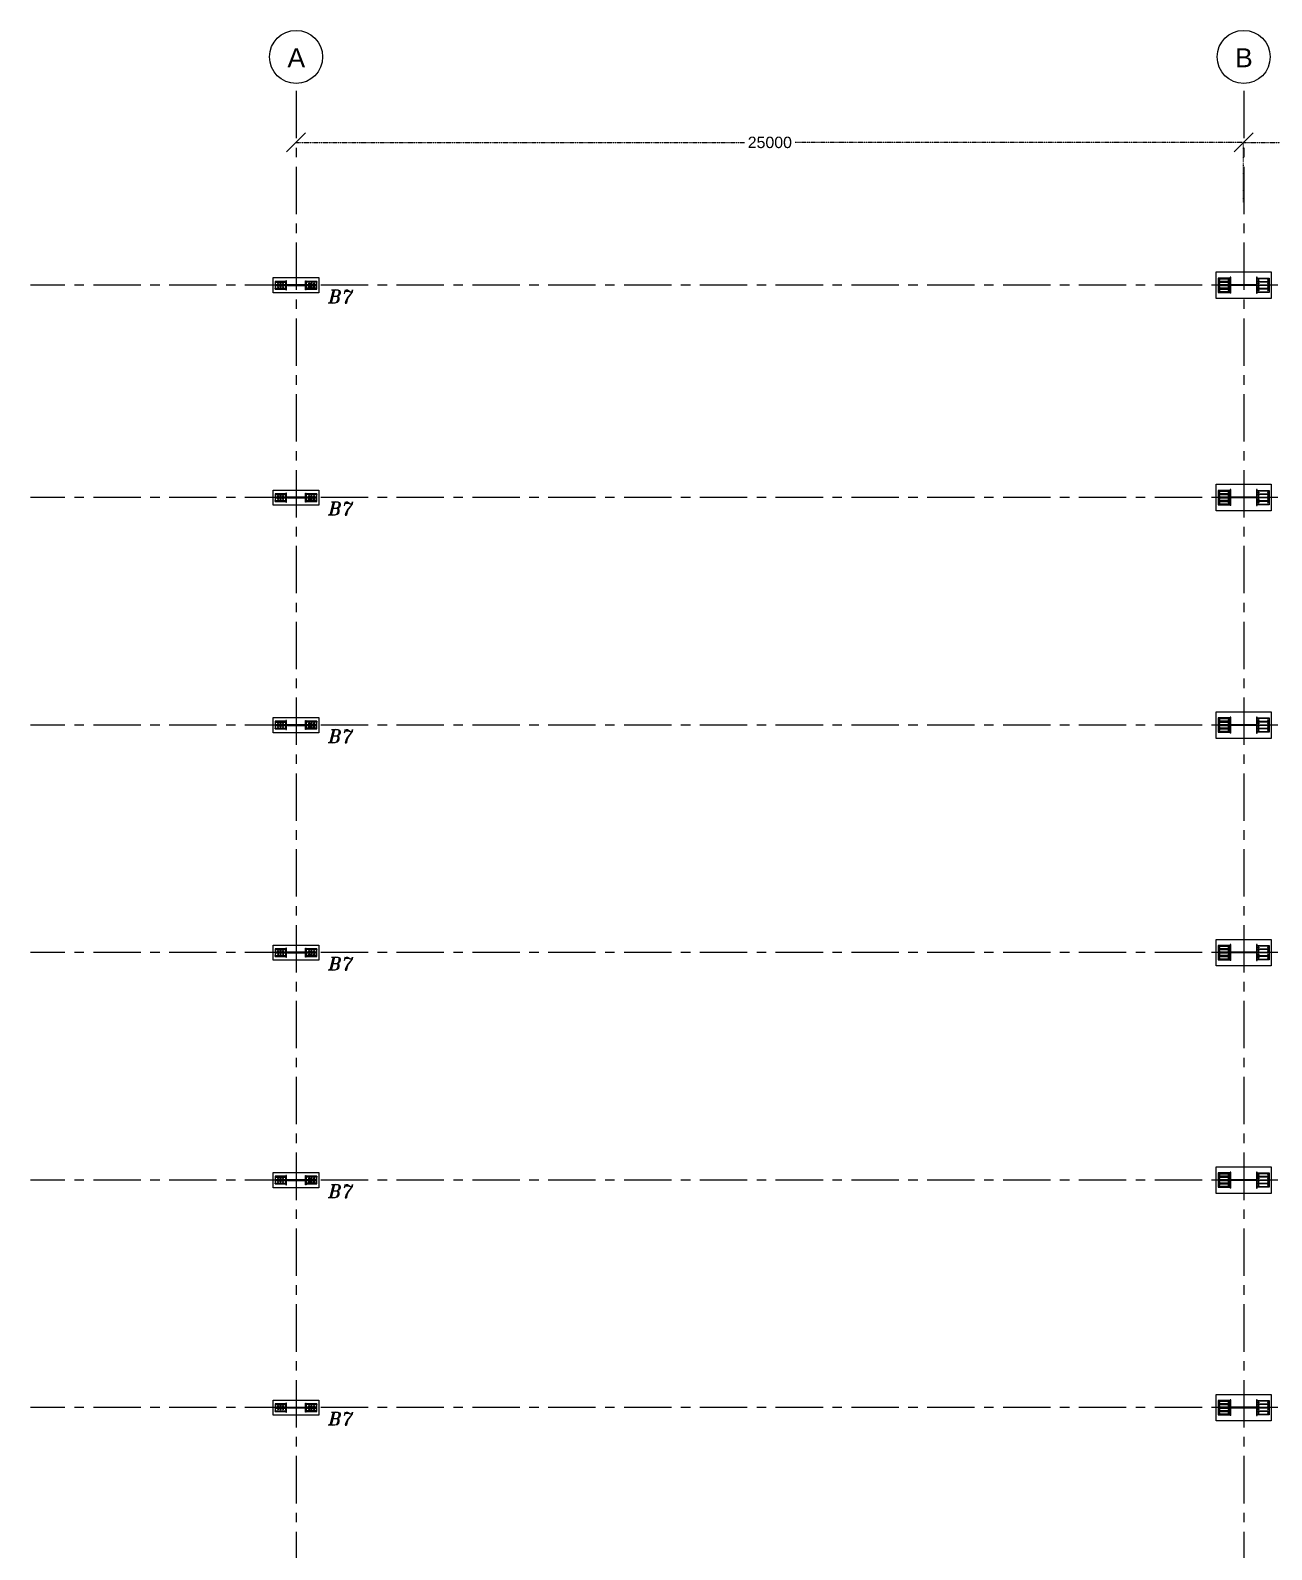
# Model space of a CAD drawing. Header units: inches. Extents: x -15 to 1885144, y -42615 to 866270.
# Drawn here: x 1628025 to 1660772, y 510259 to 550325 of the extents above; entities that cross this region are included whole.
import ezdxf

# ---------------------------------------------------------------- set-up
doc = ezdxf.new("R2010")
doc.units = ezdxf.units.IN
doc.header["$LTSCALE"] = 100
doc.header["$MEASUREMENT"] = 0
for name, pattern in [('CENTER', [2, 1.25, -0.25, 0.25, -0.25]), ('dash line', [30, 12, -18]), ('PHANTOM2', [1.25, 0.625, -0.125, 0.125, -0.125, 0.125, -0.125])]:
    doc.linetypes.add(name, pattern=pattern)
for name, color, linetype in [('axis', 8, 'PHANTOM2'), ('bolt', 1, 'Continuous'), ('bracing', 6, 'Continuous'), ('columns', 2, 'Continuous'), ('dimensions', 10, 'PHANTOM2'), ('text', 3, 'Continuous')]:
    doc.layers.add(name, color=color, linetype=linetype)
doc.styles.get("Standard").update_dxf_attribs({"font": 'arial.ttf'})
doc.styles.add('TEXT-3', font='ITALICT.shx', dxfattribs={"height": 350})
doc.dimstyles.new('Dim_1', dxfattribs={"dimtxt": 300, "dimasz": 500, "dimexe": 0.0625, "dimexo": 0.0625, "dimgap": 100, "dimtad": 0, "dimtih": 1, "dimtoh": 1, "dimdec": 0, "dimzin": 0, "dimdsep": 46, "dimtxsty": 'Standard', "dimblk": 'OBLIQUE', "dimcen": 0.09, "dimclrd": 256, "dimclre": 256, "dimclrt": 256, "dimadec": 0, "dimazin": 0, "dimtm": 1e-09, "dimtfac": 1, "dimtdec": 0, "dimtofl": 0, "dimtmove": 0, "dimatfit": 3, "dimfxl": 1, "dimtfillclr": 256, "dimtolj": 1, "dimtzin": 0, "dimlwe": -1, "dimarcsym": 0})

# ---------------------------------------------------------------- blocks, each defined once
blk = doc.blocks.new('*U892')
at = {"layer": 'axis', "ltscale": 0.01}
blk.add_line((0, 7.5), (0, -7.5), dxfattribs=at)
at = {"layer": 'columns'}
for p, q in [((-600, 200), (600, 200)), ((-600, -200), (-600, 200)), ((-270, 100), (-550, 100)), ((-550, 100), (-550, 80)), ((-550, 80), (-270, 80)), ((-550, 80), (-550, 10)), ((-270, 10), (-550, 10)), ((-550, -10), (-550, 10)), ((-250, 120), (-270, 120)), ((-270, 120), (-270, -120)), ((-250, -120), (-250, 120)), ((250, 7.5), (-250, 7.5)), ((250, -120), (250, 120)), ((250, 120), (270, 120)), ((270, 120), (270, -120)), ((270, 100), (550, 100)), ((550, 80), (270, 80)), ((270, 10), (550, 10)), ((550, 100), (550, 80)), ((550, 10), (550, 80)), ((550, -10), (550, 10)), ((600, 200), (600, -200)), ((600, -200), (-600, -200)), ((-270, -10), (-550, -10)), ((-550, -10), (-550, -80)), ((-550, -100), (-550, -80)), ((-550, -80), (-270, -80)), ((-270, -100), (-550, -100)), ((-270, -120), (-250, -120)), ((250, -7.5), (-250, -7.5)), ((270, -120), (250, -120)), ((270, -10), (550, -10)), ((550, -80), (270, -80)), ((270, -100), (550, -100)), ((550, -80), (550, -10)), ((550, -100), (550, -80))]:
    blk.add_line(p, q, dxfattribs=at)
at = {"layer": 'columns', "ltscale": 10}
for p, q in [((-550, 100), (-290, 100)), ((-550, 80), (-290, 80)), ((-550, 10), (-290, 10)), ((-270, 30), (-270, 60)), ((-250, 17.5), (-250, 120)), ((-230, 7.5), (230, 7.5)), ((250, 17.5), (250, 120)), ((270, 30), (270, 60)), ((550, 100), (290, 100)), ((550, 80), (290, 80)), ((550, 10), (290, 10)), ((-550, -10), (-290, -10)), ((-550, -80), (-290, -80)), ((-550, -100), (-290, -100)), ((-270, -60), (-270, -30)), ((-250, -120), (-250, -17.5)), ((-230, -7.5), (230, -7.5)), ((250, -120), (250, -17.5)), ((270, -60), (270, -30)), ((550, -10), (290, -10)), ((550, -80), (290, -80)), ((550, -100), (290, -100))]:
    blk.add_line(p, q, dxfattribs=at)
at = {"layer": 'columns'}
for centre in [(-476, 45), (-410, 45), (-344, 45), (344, 45), (410, 45), (476, 45), (-476, -45), (-410, -45), (-344, -45), (344, -45), (410, -45), (476, -45)]:
    blk.add_circle(centre, 11, dxfattribs=at)
blk = doc.blocks.new('*U893')
at = {"layer": 'axis', "color": 0, "linetype": 'ByBlock', "lineweight": -2, "transparency": 16777216}
for p in [(0, 60000), (0, 54000), (0, 48000), (0, 42000), (0, 36000)]:
    blk.add_blockref('*U892', p, dxfattribs=at)
blk = doc.blocks.new('*U896')
at = {"layer": 'bolt'}
for centre in [(-124.5, 0), (124.5, 0)]:
    blk.add_circle(centre, 11, dxfattribs=at)
blk = doc.blocks.new('*U897')
at = {"layer": 'columns', "color": 0, "linetype": 'ByBlock', "lineweight": -2, "transparency": 16777216}
for p in [(0, 0), (1035, 0), (0, -90), (0, -180), (0, -270), (1035, -90), (1035, -180), (1035, -270)]:
    blk.add_blockref('*U896', p, dxfattribs=at)
blk = doc.blocks.new('*U911')
at = {"layer": 'bolt'}
for centre in [(-124.5, 0), (124.5, 0)]:
    blk.add_circle(centre, 11, dxfattribs=at)
blk = doc.blocks.new('*U912')
at = {"layer": 'columns', "color": 0, "linetype": 'ByBlock', "lineweight": -2, "transparency": 16777216}
for p in [(0, 0), (1035, 0), (0, -90), (0, -180), (0, -270), (1035, -90), (1035, -180), (1035, -270)]:
    blk.add_blockref('*U911', p, dxfattribs=at)
blk = doc.blocks.new('*U913')
at = {"layer": 'bolt'}
for centre in [(-124.5, 0), (124.5, 0)]:
    blk.add_circle(centre, 11, dxfattribs=at)
blk = doc.blocks.new('*U914')
at = {"layer": 'columns', "color": 0, "linetype": 'ByBlock', "lineweight": -2, "transparency": 16777216}
for p in [(0, 0), (1035, 0), (0, -90), (0, -180), (0, -270), (1035, -90), (1035, -180), (1035, -270)]:
    blk.add_blockref('*U913', p, dxfattribs=at)
blk = doc.blocks.new('*U915')
at = {"layer": 'bolt'}
for centre in [(-124.5, 0), (124.5, 0)]:
    blk.add_circle(centre, 11, dxfattribs=at)
blk = doc.blocks.new('*U916')
at = {"layer": 'columns', "color": 0, "linetype": 'ByBlock', "lineweight": -2, "transparency": 16777216}
for p in [(0, 0), (1035, 0), (0, -90), (0, -180), (0, -270), (1035, -90), (1035, -180), (1035, -270)]:
    blk.add_blockref('*U915', p, dxfattribs=at)
blk = doc.blocks.new('*U917')
at = {"layer": 'bolt'}
for centre in [(-124.5, 0), (124.5, 0)]:
    blk.add_circle(centre, 11, dxfattribs=at)
blk = doc.blocks.new('*U918')
at = {"layer": 'columns', "color": 0, "linetype": 'ByBlock', "lineweight": -2, "transparency": 16777216}
for p in [(0, 0), (1035, 0), (0, -90), (0, -180), (0, -270), (1035, -90), (1035, -180), (1035, -270)]:
    blk.add_blockref('*U917', p, dxfattribs=at)
blk = doc.blocks.new('*U919')
at = {"layer": 'bolt'}
for centre in [(-124.5, 0), (124.5, 0)]:
    blk.add_circle(centre, 11, dxfattribs=at)
blk = doc.blocks.new('*U920')
at = {"layer": 'columns', "color": 0, "linetype": 'ByBlock', "lineweight": -2, "transparency": 16777216}
for p in [(0, 0), (1035, 0), (0, -90), (0, -180), (0, -270), (1035, -90), (1035, -180), (1035, -270)]:
    blk.add_blockref('*U919', p, dxfattribs=at)
blk = doc.blocks.new('_Oblique')
at = {"color": 0, "linetype": 'ByBlock', "lineweight": -2}
blk.add_line((-0.5, -0.5), (0.5, 0.5), dxfattribs=at)
blk = doc.blocks.new('*D925')
at = {"layer": 'Defpoints', "color": 0, "ltscale": 0.01, "transparency": 16777216}
for p in [(1660034, 547369), (1660034, 545795), (1700034, 545795)]:
    blk.add_point(p, dxfattribs=at)
at = {"layer": 'dimensions', "linetype": 'dash line', "ltscale": 0.01, "transparency": 16777216}
for p, q in [((1660034, 545795), (1660034, 547369)), ((1700034, 545795), (1700034, 547369))]:
    blk.add_line(p, q, dxfattribs=at)
at = {"layer": 'dimensions', "lineweight": -2, "ltscale": 0.01, "transparency": 16777216}
for p, q in [((1660034, 547369), (1679364, 547369)), ((1700034, 547369), (1680704, 547369))]:
    blk.add_line(p, q, dxfattribs=at)
at = {"layer": 'dimensions', "lineweight": -2, "ltscale": 0.01, "transparency": 16777216, "xscale": 500, "yscale": 500, "zscale": 500, "rotation": 180}
blk.add_blockref('_Oblique', (1660034, 547369), dxfattribs=at)
at = {"layer": 'dimensions', "lineweight": -2, "ltscale": 0.01, "transparency": 16777216, "xscale": 500, "yscale": 500, "zscale": 500}
blk.add_blockref('_Oblique', (1700034, 547369), dxfattribs=at)
at = {"layer": 'dimensions', "ltscale": 0.01, "transparency": 16777216, "insert": (1680034, 547369), "char_height": 300, "attachment_point": 5}
blk.add_mtext('\\A1;40000', dxfattribs=at)
blk = doc.blocks.new('*D927')
at = {"layer": 'Defpoints', "color": 0, "ltscale": 0.01, "transparency": 16777216}
for p in [(1635034, 547369), (1635034, 547369), (1660034, 547369)]:
    blk.add_point(p, dxfattribs=at)
at = {"layer": 'dimensions', "linetype": 'dash line', "ltscale": 0.01, "transparency": 16777216}
for p, q in [((1635034, 547369), (1635034, 547369)), ((1660034, 547369), (1660034, 547369))]:
    blk.add_line(p, q, dxfattribs=at)
at = {"layer": 'dimensions', "lineweight": -2, "ltscale": 0.01, "transparency": 16777216}
for p, q in [((1635034, 547369), (1646868, 547369)), ((1660034, 547369), (1648201, 547369))]:
    blk.add_line(p, q, dxfattribs=at)
at = {"layer": 'dimensions', "lineweight": -2, "ltscale": 0.01, "transparency": 16777216, "xscale": 500, "yscale": 500, "zscale": 500, "rotation": 180}
blk.add_blockref('_Oblique', (1635034, 547369), dxfattribs=at)
at = {"layer": 'dimensions', "lineweight": -2, "ltscale": 0.01, "transparency": 16777216, "xscale": 500, "yscale": 500, "zscale": 500}
blk.add_blockref('_Oblique', (1660034, 547369), dxfattribs=at)
at = {"layer": 'dimensions', "ltscale": 0.01, "transparency": 16777216, "insert": (1647534, 547369), "char_height": 300, "attachment_point": 5}
blk.add_mtext('\\A1;25000', dxfattribs=at)
blk = doc.blocks.new('*U1034')
at = {"layer": 'text', "linetype": 'Continuous', "style": 'TEXT-3'}
blk.add_text('B7', height=350, dxfattribs=at).set_placement((-44119, -175))
blk = doc.blocks.new('*U1035')
at = {"layer": 'bracing', "color": 0, "linetype": 'ByBlock', "lineweight": -2, "transparency": 16777216}
for p in [(0, 60000), (0, 54000), (0, 48000), (0, 42000), (0, 36000)]:
    blk.add_blockref('*U1034', p, dxfattribs=at)

msp = doc.modelspace()

# ---------------------------------------------------------------- linework, layer by layer
at = {"layer": 'axis', "linetype": 'CENTER', "ltscale": 10}
for p, q in [((1635034.378, 548729.183), (1635034.378, 472103.515)), ((1660034.378, 548729.183), (1660034.378, 472103.515)), ((1734936.993, 543603.515), (1628025.176, 543603.515)), ((1635034.378, 543611.015), (1635034.378, 543596.015)), ((1734936.993, 538003.515), (1628025.176, 538003.515)), ((1734936.993, 532003.515), (1628025.176, 532003.515)), ((1734936.993, 532003.515), (1628025.176, 532003.515)), ((1734936.993, 532003.515), (1628025.176, 532003.515)), ((1734936.993, 532003.515), (1628025.176, 532003.515)), ((1734936.993, 526003.515), (1628025.176, 526003.515)), ((1734936.993, 526003.515), (1628025.176, 526003.515)), ((1734936.993, 526003.515), (1628025.176, 526003.515)), ((1734936.993, 526003.515), (1628025.176, 526003.515)), ((1734936.993, 520003.515), (1628025.176, 520003.515)), ((1734936.993, 520003.515), (1628025.176, 520003.515)), ((1734936.993, 520003.515), (1628025.176, 520003.515)), ((1734936.993, 520003.515), (1628025.176, 520003.515)), ((1734936.993, 514003.515), (1628025.176, 514003.515)), ((1734936.993, 514003.515), (1628025.176, 514003.515)), ((1734936.993, 514003.515), (1628025.176, 514003.515)), ((1734936.993, 514003.515), (1628025.176, 514003.515))]:
    msp.add_line(p, q, dxfattribs=at)
at = {"layer": 'columns'}
for p, q in [((1634434.378, 543803.515), (1635634.378, 543803.515)), ((1634434.378, 543403.515), (1634434.378, 543803.515)), ((1634764.378, 543703.515), (1634484.378, 543703.515)), ((1634484.378, 543703.515), (1634484.378, 543683.515)), ((1634784.378, 543723.515), (1634764.378, 543723.515)), ((1634764.378, 543723.515), (1634764.378, 543483.515)), ((1634784.378, 543483.515), (1634784.378, 543723.515)), ((1635284.378, 543483.515), (1635284.378, 543723.515)), ((1635284.378, 543723.515), (1635304.378, 543723.515)), ((1635304.378, 543723.515), (1635304.378, 543483.515)), ((1635304.378, 543703.515), (1635584.378, 543703.515)), ((1635584.378, 543703.515), (1635584.378, 543683.515)), ((1635634.378, 543803.515), (1635634.378, 543403.515)), ((1659309.378, 543253.515), (1659309.378, 543953.515)), ((1659309.378, 543953.515), (1660759.378, 543953.515)), ((1659674.378, 543793.515), (1659359.378, 543793.515)), ((1659359.378, 543793.515), (1659359.378, 543413.515)), ((1659694.378, 543813.515), (1659674.378, 543813.515)), ((1659674.378, 543813.515), (1659674.378, 543393.515)), ((1659674.378, 543705.515), (1659674.378, 543789.515)), ((1659674.378, 543773.515), (1659674.378, 543703.515)), ((1659694.378, 543393.515), (1659694.378, 543813.515)), ((1660394.378, 543813.515), (1660374.378, 543813.515)), ((1660374.378, 543813.515), (1660374.378, 543393.515)), ((1660394.378, 543393.515), (1660394.378, 543813.515)), ((1660394.378, 543793.515), (1660709.378, 543793.515)), ((1660709.378, 543793.515), (1660709.378, 543413.515)), ((1660759.378, 543953.515), (1660759.378, 543603.515)), ((1635634.378, 543403.515), (1634434.378, 543403.515)), ((1634484.378, 543683.515), (1634764.378, 543683.515)), ((1634484.378, 543683.515), (1634484.378, 543613.515)), ((1634764.378, 543613.515), (1634484.378, 543613.515)), ((1634484.378, 543593.515), (1634484.378, 543613.515)), ((1634764.378, 543593.515), (1634484.378, 543593.515)), ((1634484.378, 543593.515), (1634484.378, 543523.515)), ((1634484.378, 543503.515), (1634484.378, 543523.515)), ((1634484.378, 543523.515), (1634764.378, 543523.515)), ((1634764.378, 543503.515), (1634484.378, 543503.515)), ((1634764.378, 543483.515), (1634784.378, 543483.515)), ((1635284.378, 543611.015), (1634784.378, 543611.015)), ((1635284.378, 543596.015), (1634784.378, 543596.015)), ((1635304.378, 543483.515), (1635284.378, 543483.515)), ((1635584.378, 543683.515), (1635304.378, 543683.515)), ((1635304.378, 543613.515), (1635584.378, 543613.515)), ((1635304.378, 543593.515), (1635584.378, 543593.515)), ((1635584.378, 543523.515), (1635304.378, 543523.515)), ((1635304.378, 543503.515), (1635584.378, 543503.515)), ((1635584.378, 543613.515), (1635584.378, 543683.515)), ((1635584.378, 543593.515), (1635584.378, 543613.515)), ((1635584.378, 543523.515), (1635584.378, 543593.515)), ((1635584.378, 543503.515), (1635584.378, 543523.515)), ((1659359.378, 543413.515), (1659674.378, 543413.515)), ((1659694.378, 543393.515), (1659674.378, 543393.515)), ((1660374.378, 543613.515), (1659694.378, 543613.515)), ((1660374.378, 543593.515), (1659694.378, 543593.515)), ((1660374.378, 543393.515), (1660394.378, 543393.515)), ((1660709.378, 543413.515), (1660394.378, 543413.515)), ((1660759.378, 543603.515), (1660759.378, 543253.515)), ((1660759.378, 543553.515), (1660759.378, 543253.515)), ((1660759.378, 543253.515), (1659309.378, 543253.515)), ((1659309.378, 537653.515), (1659309.378, 538353.515)), ((1659309.378, 538353.515), (1660759.378, 538353.515)), ((1659674.378, 538193.515), (1659359.378, 538193.515)), ((1659359.378, 538193.515), (1659359.378, 537813.515)), ((1659694.378, 538213.515), (1659674.378, 538213.515)), ((1659674.378, 538213.515), (1659674.378, 537793.515)), ((1659674.378, 538105.515), (1659674.378, 538189.515)), ((1659674.378, 538173.515), (1659674.378, 538103.515)), ((1659694.378, 537793.515), (1659694.378, 538213.515)), ((1660394.378, 538213.515), (1660374.378, 538213.515)), ((1660374.378, 538213.515), (1660374.378, 537793.515)), ((1660394.378, 537793.515), (1660394.378, 538213.515)), ((1660394.378, 538193.515), (1660709.378, 538193.515)), ((1660709.378, 538193.515), (1660709.378, 537813.515)), ((1660759.378, 538353.515), (1660759.378, 538003.515)), ((1659359.378, 537813.515), (1659674.378, 537813.515)), ((1659694.378, 537793.515), (1659674.378, 537793.515)), ((1660374.378, 538013.515), (1659694.378, 538013.515)), ((1660374.378, 537993.515), (1659694.378, 537993.515)), ((1660374.378, 537793.515), (1660394.378, 537793.515)), ((1660709.378, 537813.515), (1660394.378, 537813.515)), ((1660759.378, 538003.515), (1660759.378, 537653.515)), ((1660759.378, 537653.515), (1659309.378, 537653.515)), ((1659309.378, 531653.515), (1659309.378, 532353.515)), ((1659309.378, 532353.515), (1660759.378, 532353.515)), ((1659674.378, 532193.515), (1659359.378, 532193.515)), ((1659359.378, 532193.515), (1659359.378, 531813.515)), ((1659694.378, 532213.515), (1659674.378, 532213.515)), ((1659674.378, 532213.515), (1659674.378, 531793.515)), ((1659674.378, 532105.515), (1659674.378, 532189.515)), ((1659674.378, 532173.515), (1659674.378, 532103.515)), ((1659694.378, 531793.515), (1659694.378, 532213.515)), ((1660394.378, 532213.515), (1660374.378, 532213.515)), ((1660374.378, 532213.515), (1660374.378, 531793.515)), ((1660394.378, 531793.515), (1660394.378, 532213.515)), ((1660394.378, 532193.515), (1660709.378, 532193.515)), ((1660709.378, 532193.515), (1660709.378, 531813.515)), ((1660759.378, 532353.515), (1660759.378, 532003.515)), ((1659359.378, 531813.515), (1659674.378, 531813.515)), ((1659694.378, 531793.515), (1659674.378, 531793.515)), ((1660374.378, 532013.515), (1659694.378, 532013.515)), ((1660374.378, 531993.515), (1659694.378, 531993.515)), ((1660374.378, 531793.515), (1660394.378, 531793.515)), ((1660709.378, 531813.515), (1660394.378, 531813.515)), ((1660759.378, 532003.515), (1660759.378, 531653.515)), ((1660759.378, 531653.515), (1659309.378, 531653.515)), ((1659309.378, 525653.515), (1659309.378, 526353.515)), ((1659309.378, 526353.515), (1660759.378, 526353.515)), ((1659674.378, 526193.515), (1659359.378, 526193.515)), ((1659359.378, 526193.515), (1659359.378, 525813.515)), ((1659694.378, 526213.515), (1659674.378, 526213.515)), ((1659674.378, 526213.515), (1659674.378, 525793.515)), ((1659674.378, 526105.515), (1659674.378, 526189.515)), ((1659674.378, 526173.515), (1659674.378, 526103.515)), ((1659694.378, 525793.515), (1659694.378, 526213.515)), ((1660394.378, 526213.515), (1660374.378, 526213.515)), ((1660374.378, 526213.515), (1660374.378, 525793.515)), ((1660394.378, 525793.515), (1660394.378, 526213.515)), ((1660394.378, 526193.515), (1660709.378, 526193.515)), ((1660709.378, 526193.515), (1660709.378, 525813.515)), ((1660759.378, 526353.515), (1660759.378, 526003.515)), ((1659359.378, 525813.515), (1659674.378, 525813.515)), ((1659694.378, 525793.515), (1659674.378, 525793.515)), ((1660374.378, 526013.515), (1659694.378, 526013.515)), ((1660374.378, 525993.515), (1659694.378, 525993.515)), ((1660374.378, 525793.515), (1660394.378, 525793.515)), ((1660709.378, 525813.515), (1660394.378, 525813.515)), ((1660759.378, 526003.515), (1660759.378, 525653.515)), ((1660759.378, 525653.515), (1659309.378, 525653.515)), ((1659309.378, 519653.515), (1659309.378, 520353.515)), ((1659309.378, 520353.515), (1660759.378, 520353.515)), ((1659674.378, 520193.515), (1659359.378, 520193.515)), ((1659359.378, 520193.515), (1659359.378, 519813.515)), ((1659694.378, 520213.515), (1659674.378, 520213.515)), ((1659674.378, 520213.515), (1659674.378, 519793.515)), ((1659674.378, 520105.515), (1659674.378, 520189.515)), ((1659674.378, 520173.515), (1659674.378, 520103.515)), ((1659694.378, 519793.515), (1659694.378, 520213.515)), ((1660394.378, 520213.515), (1660374.378, 520213.515)), ((1660374.378, 520213.515), (1660374.378, 519793.515)), ((1660394.378, 519793.515), (1660394.378, 520213.515)), ((1660394.378, 520193.515), (1660709.378, 520193.515)), ((1660709.378, 520193.515), (1660709.378, 519813.515)), ((1660759.378, 520353.515), (1660759.378, 520003.515)), ((1660759.378, 519653.515), (1659309.378, 519653.515)), ((1659359.378, 519813.515), (1659674.378, 519813.515)), ((1659694.378, 519793.515), (1659674.378, 519793.515)), ((1660374.378, 520013.515), (1659694.378, 520013.515)), ((1660374.378, 519993.515), (1659694.378, 519993.515)), ((1660374.378, 519793.515), (1660394.378, 519793.515)), ((1660709.378, 519813.515), (1660394.378, 519813.515)), ((1660759.378, 520003.515), (1660759.378, 519653.515)), ((1659309.378, 513653.515), (1659309.378, 514353.515)), ((1659309.378, 514353.515), (1660759.378, 514353.515)), ((1659674.378, 514193.515), (1659359.378, 514193.515)), ((1659359.378, 514193.515), (1659359.378, 513813.515)), ((1659694.378, 514213.515), (1659674.378, 514213.515)), ((1659674.378, 514213.515), (1659674.378, 513793.515)), ((1659674.378, 514105.515), (1659674.378, 514189.515)), ((1659674.378, 514173.515), (1659674.378, 514103.515)), ((1659694.378, 513793.515), (1659694.378, 514213.515)), ((1660394.378, 514213.515), (1660374.378, 514213.515)), ((1660374.378, 514213.515), (1660374.378, 513793.515)), ((1660394.378, 513793.515), (1660394.378, 514213.515)), ((1660394.378, 514193.515), (1660709.378, 514193.515)), ((1660709.378, 514193.515), (1660709.378, 513813.515)), ((1660759.378, 514353.515), (1660759.378, 514003.515)), ((1660759.378, 513653.515), (1659309.378, 513653.515)), ((1659359.378, 513813.515), (1659674.378, 513813.515)), ((1659694.378, 513793.515), (1659674.378, 513793.515)), ((1660374.378, 514013.515), (1659694.378, 514013.515)), ((1660374.378, 513993.515), (1659694.378, 513993.515)), ((1660374.378, 513793.515), (1660394.378, 513793.515)), ((1660709.378, 513813.515), (1660394.378, 513813.515)), ((1660759.378, 514003.515), (1660759.378, 513653.515))]:
    msp.add_line(p, q, dxfattribs=at)
at = {"layer": 'columns', "ltscale": 10}
for p, q in [((1634484.378, 543703.515), (1634744.378, 543703.515)), ((1634784.378, 543621.015), (1634784.378, 543723.515)), ((1635284.378, 543621.015), (1635284.378, 543723.515)), ((1635584.378, 543703.515), (1635324.378, 543703.515)), ((1634484.378, 543683.515), (1634744.378, 543683.515)), ((1634484.378, 543613.515), (1634744.378, 543613.515)), ((1634484.378, 543593.515), (1634744.378, 543593.515)), ((1634484.378, 543523.515), (1634744.378, 543523.515)), ((1634484.378, 543503.515), (1634744.378, 543503.515)), ((1634764.378, 543633.515), (1634764.378, 543663.515)), ((1634764.378, 543543.515), (1634764.378, 543573.515)), ((1634784.378, 543483.515), (1634784.378, 543586.015)), ((1634804.378, 543611.015), (1635264.378, 543611.015)), ((1634804.378, 543596.015), (1635264.378, 543596.015)), ((1635284.378, 543483.515), (1635284.378, 543586.015)), ((1635304.378, 543633.515), (1635304.378, 543663.515)), ((1635304.378, 543543.515), (1635304.378, 543573.515)), ((1635584.378, 543683.515), (1635324.378, 543683.515)), ((1635584.378, 543613.515), (1635324.378, 543613.515)), ((1635584.378, 543593.515), (1635324.378, 543593.515)), ((1635584.378, 543523.515), (1635324.378, 543523.515)), ((1635584.378, 543503.515), (1635324.378, 543503.515))]:
    msp.add_line(p, q, dxfattribs=at)
at = {"layer": 'columns', "linetype": 'dash line'}
for p, q in [((1659359.378, 543793.515), (1659359.378, 543773.515)), ((1659359.378, 543773.515), (1659674.378, 543773.515)), ((1659674.378, 543703.515), (1659359.378, 543703.515)), ((1659359.378, 543703.515), (1659359.378, 543683.515)), ((1660709.378, 543773.515), (1660394.378, 543773.515)), ((1660394.378, 543703.515), (1660709.378, 543703.515)), ((1660709.378, 543793.515), (1660709.378, 543773.515)), ((1660709.378, 543703.515), (1660709.378, 543683.515)), ((1659359.378, 543683.515), (1659674.378, 543683.515)), ((1659674.378, 543613.515), (1659359.378, 543613.515)), ((1659359.378, 543613.515), (1659359.378, 543593.515)), ((1659359.378, 543593.515), (1659674.378, 543593.515)), ((1659674.378, 543523.515), (1659359.378, 543523.515)), ((1659359.378, 543523.515), (1659359.378, 543503.515)), ((1659359.378, 543503.515), (1659674.378, 543503.515)), ((1659674.378, 543433.515), (1659359.378, 543433.515)), ((1659359.378, 543433.515), (1659359.378, 543413.515)), ((1660709.378, 543683.515), (1660394.378, 543683.515)), ((1660394.378, 543613.515), (1660709.378, 543613.515)), ((1660709.378, 543593.515), (1660394.378, 543593.515)), ((1660394.378, 543523.515), (1660709.378, 543523.515)), ((1660709.378, 543503.515), (1660394.378, 543503.515)), ((1660394.378, 543433.515), (1660709.378, 543433.515)), ((1660709.378, 543613.515), (1660709.378, 543593.515)), ((1660709.378, 543523.515), (1660709.378, 543503.515)), ((1660709.378, 543433.515), (1660709.378, 543413.515)), ((1659359.378, 538193.515), (1659359.378, 538173.515)), ((1659359.378, 538173.515), (1659674.378, 538173.515)), ((1659674.378, 538103.515), (1659359.378, 538103.515)), ((1659359.378, 538103.515), (1659359.378, 538083.515)), ((1659359.378, 538083.515), (1659674.378, 538083.515)), ((1660709.378, 538173.515), (1660394.378, 538173.515)), ((1660394.378, 538103.515), (1660709.378, 538103.515)), ((1660709.378, 538083.515), (1660394.378, 538083.515)), ((1660709.378, 538193.515), (1660709.378, 538173.515)), ((1660709.378, 538103.515), (1660709.378, 538083.515)), ((1659674.378, 538013.515), (1659359.378, 538013.515)), ((1659359.378, 538013.515), (1659359.378, 537993.515)), ((1659359.378, 537993.515), (1659674.378, 537993.515)), ((1659674.378, 537923.515), (1659359.378, 537923.515)), ((1659359.378, 537923.515), (1659359.378, 537903.515)), ((1659359.378, 537903.515), (1659674.378, 537903.515)), ((1659674.378, 537833.515), (1659359.378, 537833.515)), ((1659359.378, 537833.515), (1659359.378, 537813.515)), ((1660394.378, 538013.515), (1660709.378, 538013.515)), ((1660709.378, 537993.515), (1660394.378, 537993.515)), ((1660394.378, 537923.515), (1660709.378, 537923.515)), ((1660709.378, 537903.515), (1660394.378, 537903.515)), ((1660394.378, 537833.515), (1660709.378, 537833.515)), ((1660709.378, 538013.515), (1660709.378, 537993.515)), ((1660709.378, 537923.515), (1660709.378, 537903.515)), ((1660709.378, 537833.515), (1660709.378, 537813.515)), ((1659359.378, 532193.515), (1659359.378, 532173.515)), ((1659359.378, 532173.515), (1659674.378, 532173.515)), ((1659674.378, 532103.515), (1659359.378, 532103.515)), ((1659359.378, 532103.515), (1659359.378, 532083.515)), ((1659359.378, 532083.515), (1659674.378, 532083.515)), ((1660709.378, 532173.515), (1660394.378, 532173.515)), ((1660394.378, 532103.515), (1660709.378, 532103.515)), ((1660709.378, 532083.515), (1660394.378, 532083.515)), ((1660709.378, 532193.515), (1660709.378, 532173.515)), ((1660709.378, 532103.515), (1660709.378, 532083.515)), ((1659674.378, 532013.515), (1659359.378, 532013.515)), ((1659359.378, 532013.515), (1659359.378, 531993.515)), ((1659359.378, 531993.515), (1659674.378, 531993.515)), ((1659674.378, 531923.515), (1659359.378, 531923.515)), ((1659359.378, 531923.515), (1659359.378, 531903.515)), ((1659359.378, 531903.515), (1659674.378, 531903.515)), ((1659674.378, 531833.515), (1659359.378, 531833.515)), ((1659359.378, 531833.515), (1659359.378, 531813.515)), ((1660394.378, 532013.515), (1660709.378, 532013.515)), ((1660709.378, 531993.515), (1660394.378, 531993.515)), ((1660394.378, 531923.515), (1660709.378, 531923.515)), ((1660709.378, 531903.515), (1660394.378, 531903.515)), ((1660394.378, 531833.515), (1660709.378, 531833.515)), ((1660709.378, 532013.515), (1660709.378, 531993.515)), ((1660709.378, 531923.515), (1660709.378, 531903.515)), ((1660709.378, 531833.515), (1660709.378, 531813.515)), ((1659359.378, 526193.515), (1659359.378, 526173.515)), ((1659359.378, 526173.515), (1659674.378, 526173.515)), ((1659674.378, 526103.515), (1659359.378, 526103.515)), ((1659359.378, 526103.515), (1659359.378, 526083.515)), ((1659359.378, 526083.515), (1659674.378, 526083.515)), ((1660709.378, 526173.515), (1660394.378, 526173.515)), ((1660394.378, 526103.515), (1660709.378, 526103.515)), ((1660709.378, 526083.515), (1660394.378, 526083.515)), ((1660709.378, 526193.515), (1660709.378, 526173.515)), ((1660709.378, 526103.515), (1660709.378, 526083.515)), ((1659674.378, 526013.515), (1659359.378, 526013.515)), ((1659359.378, 526013.515), (1659359.378, 525993.515)), ((1659359.378, 525993.515), (1659674.378, 525993.515)), ((1659674.378, 525923.515), (1659359.378, 525923.515)), ((1659359.378, 525923.515), (1659359.378, 525903.515)), ((1659359.378, 525903.515), (1659674.378, 525903.515)), ((1659674.378, 525833.515), (1659359.378, 525833.515)), ((1659359.378, 525833.515), (1659359.378, 525813.515)), ((1660394.378, 526013.515), (1660709.378, 526013.515)), ((1660709.378, 525993.515), (1660394.378, 525993.515)), ((1660394.378, 525923.515), (1660709.378, 525923.515)), ((1660709.378, 525903.515), (1660394.378, 525903.515)), ((1660394.378, 525833.515), (1660709.378, 525833.515)), ((1660709.378, 526013.515), (1660709.378, 525993.515)), ((1660709.378, 525923.515), (1660709.378, 525903.515)), ((1660709.378, 525833.515), (1660709.378, 525813.515)), ((1659359.378, 520193.515), (1659359.378, 520173.515)), ((1659359.378, 520173.515), (1659674.378, 520173.515)), ((1659674.378, 520103.515), (1659359.378, 520103.515)), ((1659359.378, 520103.515), (1659359.378, 520083.515)), ((1659359.378, 520083.515), (1659674.378, 520083.515)), ((1660709.378, 520173.515), (1660394.378, 520173.515)), ((1660394.378, 520103.515), (1660709.378, 520103.515)), ((1660709.378, 520083.515), (1660394.378, 520083.515)), ((1660709.378, 520193.515), (1660709.378, 520173.515)), ((1660709.378, 520103.515), (1660709.378, 520083.515)), ((1659674.378, 520013.515), (1659359.378, 520013.515)), ((1659359.378, 520013.515), (1659359.378, 519993.515)), ((1659359.378, 519993.515), (1659674.378, 519993.515)), ((1659674.378, 519923.515), (1659359.378, 519923.515)), ((1659359.378, 519923.515), (1659359.378, 519903.515)), ((1659359.378, 519903.515), (1659674.378, 519903.515)), ((1659674.378, 519833.515), (1659359.378, 519833.515)), ((1659359.378, 519833.515), (1659359.378, 519813.515)), ((1660394.378, 520013.515), (1660709.378, 520013.515)), ((1660709.378, 519993.515), (1660394.378, 519993.515)), ((1660394.378, 519923.515), (1660709.378, 519923.515)), ((1660709.378, 519903.515), (1660394.378, 519903.515)), ((1660394.378, 519833.515), (1660709.378, 519833.515)), ((1660709.378, 520013.515), (1660709.378, 519993.515)), ((1660709.378, 519923.515), (1660709.378, 519903.515)), ((1660709.378, 519833.515), (1660709.378, 519813.515)), ((1659359.378, 514193.515), (1659359.378, 514173.515)), ((1659359.378, 514173.515), (1659674.378, 514173.515)), ((1659674.378, 514103.515), (1659359.378, 514103.515)), ((1659359.378, 514103.515), (1659359.378, 514083.515)), ((1659359.378, 514083.515), (1659674.378, 514083.515)), ((1660709.378, 514173.515), (1660394.378, 514173.515)), ((1660394.378, 514103.515), (1660709.378, 514103.515)), ((1660709.378, 514083.515), (1660394.378, 514083.515)), ((1660709.378, 514193.515), (1660709.378, 514173.515)), ((1660709.378, 514103.515), (1660709.378, 514083.515)), ((1659674.378, 514013.515), (1659359.378, 514013.515)), ((1659359.378, 514013.515), (1659359.378, 513993.515)), ((1659359.378, 513993.515), (1659674.378, 513993.515)), ((1659674.378, 513923.515), (1659359.378, 513923.515)), ((1659359.378, 513923.515), (1659359.378, 513903.515)), ((1659359.378, 513903.515), (1659674.378, 513903.515)), ((1659674.378, 513833.515), (1659359.378, 513833.515)), ((1659359.378, 513833.515), (1659359.378, 513813.515)), ((1660394.378, 514013.515), (1660709.378, 514013.515)), ((1660709.378, 513993.515), (1660394.378, 513993.515)), ((1660394.378, 513923.515), (1660709.378, 513923.515)), ((1660709.378, 513903.515), (1660394.378, 513903.515)), ((1660394.378, 513833.515), (1660709.378, 513833.515)), ((1660709.378, 514013.515), (1660709.378, 513993.515)), ((1660709.378, 513923.515), (1660709.378, 513903.515)), ((1660709.378, 513833.515), (1660709.378, 513813.515))]:
    msp.add_line(p, q, dxfattribs=at)
at = {"layer": 'columns', "ltscale": 0.01}
for p, q in [((1660034.378, 543593.515), (1660034.378, 543613.515)), ((1660034.378, 537993.515), (1660034.378, 538013.515)), ((1660034.378, 531993.515), (1660034.378, 532013.515)), ((1660034.378, 525993.515), (1660034.378, 526013.515)), ((1660034.378, 519993.515), (1660034.378, 520013.515)), ((1660034.378, 513993.515), (1660034.378, 514013.515))]:
    msp.add_line(p, q, dxfattribs=at)
at = {"layer": 'columns'}
for centre in [(1634558.378, 543648.515), (1634558.378, 543558.515), (1634624.378, 543648.515), (1634624.378, 543558.515), (1634690.378, 543648.515), (1634690.378, 543558.515), (1635378.378, 543648.515), (1635378.378, 543558.515), (1635444.378, 543648.515), (1635444.378, 543558.515), (1635510.378, 543648.515), (1635510.378, 543558.515)]:
    msp.add_circle(centre, 11, dxfattribs=at)
at = {"layer": 'text', "ltscale": 10}
for centre in [(1635034.346, 549624.641), (1660034.346, 549624.641)]:
    msp.add_circle(centre, 700, dxfattribs=at)

# ---------------------------------------------------------------- block references
at = {"layer": 'axis', "linetype": 'CENTER', "ltscale": 10}
msp.add_blockref('*U893', (1635034.378, 478003.515), dxfattribs=at)
at = {"layer": 'bracing'}
msp.add_blockref('*U1035', (1680000.51, 477712.193), dxfattribs=at)
at = {"layer": 'columns'}
for name, p in [('*U897', (1659516.878, 543738.515)), ('*U920', (1659516.878, 538138.515)), ('*U918', (1659516.878, 532138.515)), ('*U916', (1659516.878, 526138.515)), ('*U914', (1659516.878, 520138.515)), ('*U912', (1659516.878, 514138.515))]:
    msp.add_blockref(name, p, dxfattribs=at)

# ---------------------------------------------------------------- texts
at = {"layer": 'text', "linetype": 'Continuous', "style": 'TEXT-3'}
msp.add_text('B7', height=350, dxfattribs=at).set_placement((1635881.528, 543129.693))
at = {"layer": 'text', "ltscale": 0.3, "char_height": 500, "width": 2636.56185, "attachment_point": 1}
for s, insert in [('A', (1634807.987, 549852.554)), ('B', (1659807.987, 549852.554))]:
    msp.add_mtext(s, dxfattribs=dict(at, insert=insert))

# ---------------------------------------------------------------- dimensions: what is measured, and where the dimension line sits
at = {"layer": 'dimensions', "ltscale": 0.01}
for base, p1, p2, picture, middle in [((1635034.378, 547368.967), (1660034.378, 547368.905), (1635034.378, 547368.905), '*D927', (1647534.378, 547368.967)), ((1660034.378, 547368.905), (1700034.378, 545794.964), (1660034.378, 545794.964), '*D925', (1680034.378, 547368.905))]:
    dim = msp.add_linear_dim(base=base, p1=p1, p2=p2, dimstyle='Dim_1', dxfattribs=at)
    dim.commit()
    dim.dimension.update_dxf_attribs({"geometry": picture, "text_midpoint": middle})

doc.saveas('drawing.dxf')
